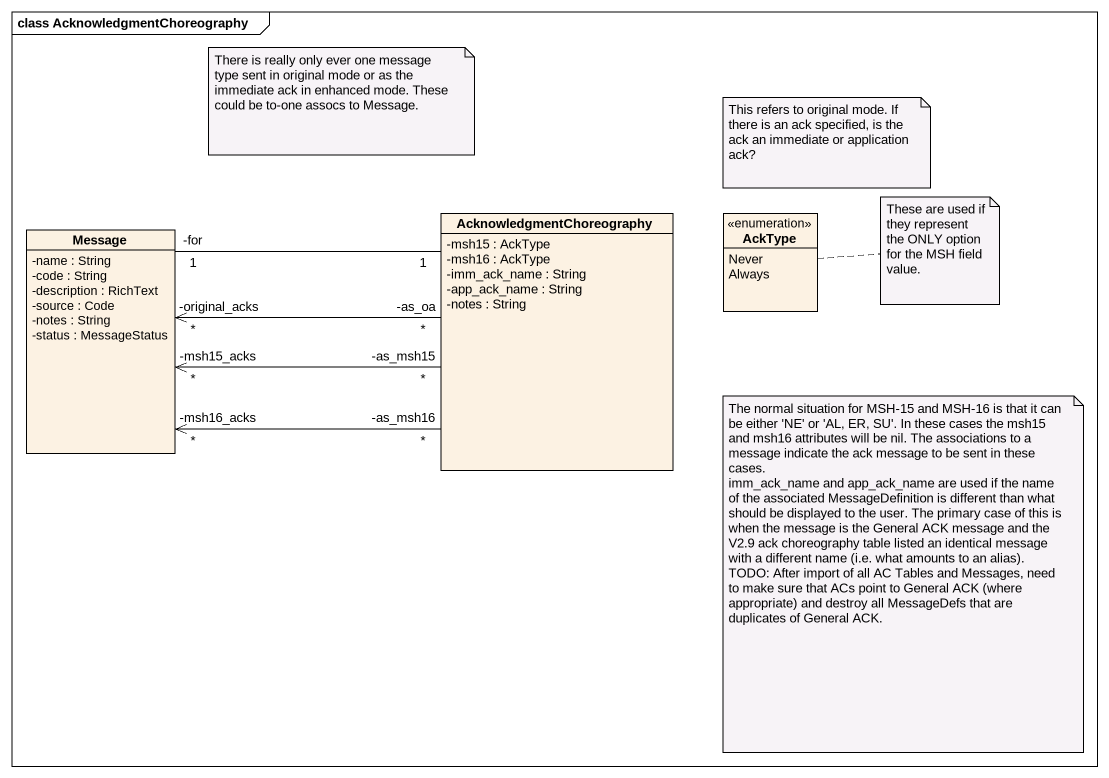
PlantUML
@startuml
mainframe class AcknowledgmentChoreography
hide circle
hide empty members
skinparam classAttributeIconSize 0
class Message {
  -name : String
  -code : String
  -description : RichText
  -source : Code
  -notes : String
  -status : MessageStatus
}
class AcknowledgmentChoreography {
  -msh15 : AckType
  -msh16 : AckType
  -imm_ack_name : String
  -app_ack_name : String
  -notes : String
}
enum AckType {
  Never
  Always
}
Message "1\n-for" -right- "1" AcknowledgmentChoreography
AcknowledgmentChoreography "*\n-as_msh15" -left-> "*\n-msh15_acks" Message
AcknowledgmentChoreography "*\n-as_msh16" -left-> "-msh16_acks\n*" Message
AcknowledgmentChoreography "*\n-as_oa" -left-> "*\n-original_acks" Message
note as N1
  There is really only ever one message type sent in original mode or as the immediate ack in enhanced mode. These could be to-one assocs to Message.
end note
note as N2
  This refers to original mode. If there is an ack specified, is the ack an immediate or application ack?
end note
note right of AckType : These are used if they represent the ONLY option for the MSH field value.
note as N4
  The normal situation for MSH-15 and MSH-16 is that it can be either 'NE' or 'AL, ER, SU'. In these cases the msh15 and msh16 attributes will be nil. The associations to a message indicate the ack message to be sent in these cases.
  imm_ack_name and app_ack_name are used if the name of the associated MessageDefinition is different than what should be displayed to the user. The primary case of this is when the message is the General ACK message and the V2.9 ack choreography table listed an identical message with a different name (i.e. what amounts to an alias).
  TODO: After import of all AC Tables and Messages, need to make sure that ACs point to General ACK (where appropriate) and destroy all MessageDefs that are duplicates of General ACK.
end note
@enduml
